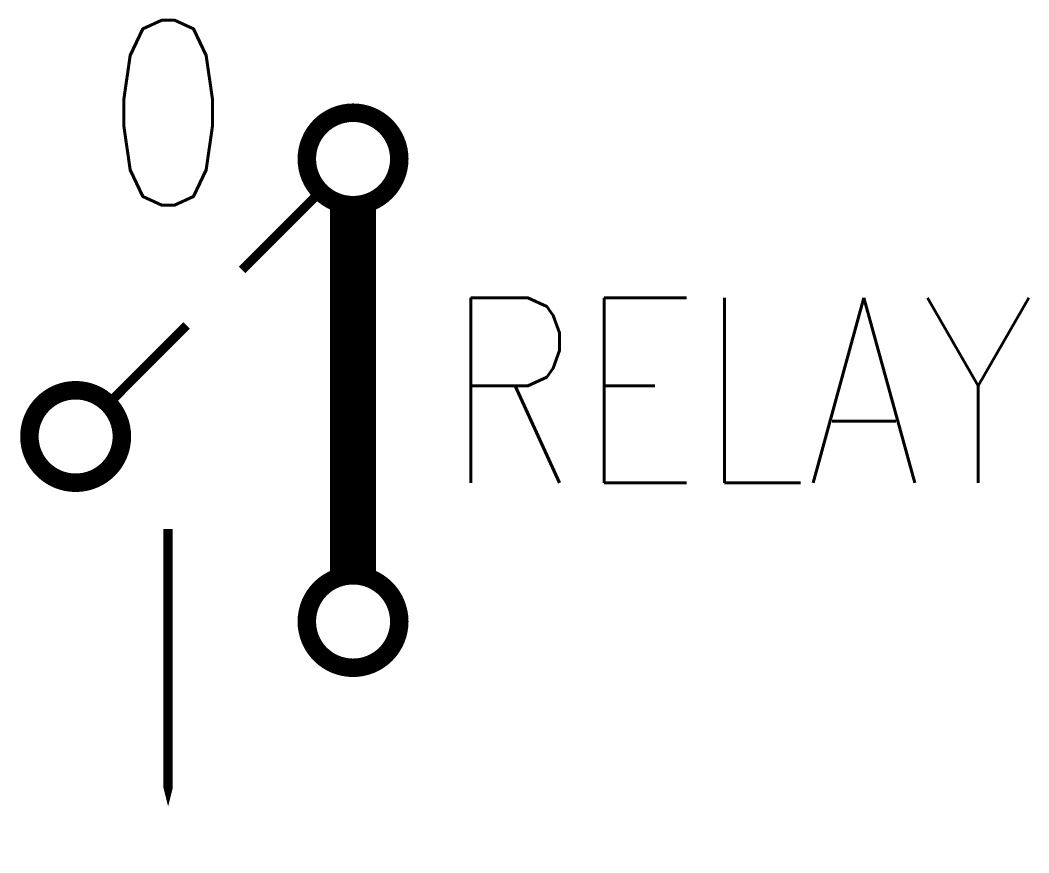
# Model space of a CAD drawing. Extents: x -3.6 to 7.3, y -8 to 1.
import ezdxf
from ezdxf.enums import TextEntityAlignment as Align

# ---------------------------------------------------------------- set-up
doc = ezdxf.new("R2010")
doc.units = 0
doc.header["$MEASUREMENT"] = 0
doc.layers.get('0').update_dxf_attribs({"linetype": 'CONTINUOUS'})
doc.styles.get("Standard").update_dxf_attribs({"font": 'txt.shx', "width": 0.8, "bigfont": 'HZTXT.SHX'})

msp = doc.modelspace()

# ---------------------------------------------------------------- linework, layer by layer
at = {"const_width": 0.2}
for points in [[(-0.5, -0.5, -1), (0.5, -0.5, -1)], [(-3.5, -3.5, -1), (-2.5, -3.5, -1)], [(-0.5, -5.5, -1), (0.5, -5.5, -1)]]:
    msp.add_lwpolyline(points, format="xyb", close=True, dxfattribs=at)
for points, const_width in [([(0, -1), (0, -5)], 0.5), ([(-0.354, -0.854), (-1.2, -1.7)], 0.1), ([(-1.8, -2.3), (-2.646, -3.146)], 0.1)]:
    msp.add_lwpolyline(points, dxfattribs=dict(const_width=const_width))
msp.add_lwpolyline([(-2, -4.5, 0.1, 0.1, 0), (-2, -5.5, 1, 0, 0), (-2, -7.5, 0, 0, 0)], format="xyseb")

# ---------------------------------------------------------------- texts
at = {"width": 0.8}
msp.add_attdef('0', text='', height=2, dxfattribs=at).set_placement((-2, 0), align=Align.MIDDLE)
msp.add_attdef('RELAY', text='', height=2, dxfattribs=at).set_placement((1, -3), align=Align.MIDDLE_LEFT)

doc.saveas('drawing.dxf')
